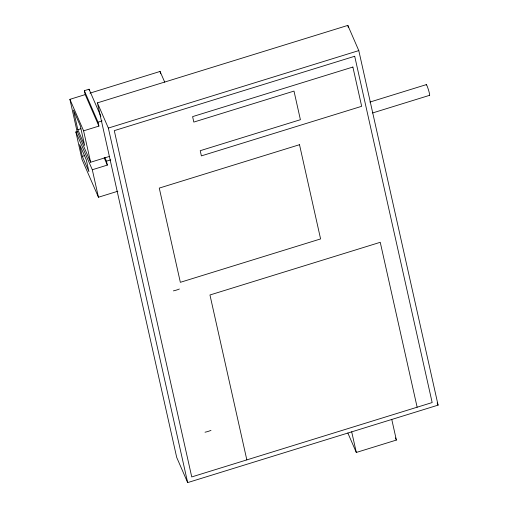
<?xml version="1.0" encoding="UTF-8"?>
<svg xmlns="http://www.w3.org/2000/svg" width="508" height="508" viewBox="0 0 508 508"><rect width="100%" height="100%" fill="white"/><g stroke="black" fill="none" stroke-linecap="round" stroke-linejoin="round"><path stroke-width="0.76" d="M85.217 94.602L69.907 99.339L83.598 130.829L98.908 126.098L85.217 94.602L84.334 90.678L89.065 89.218L100.889 116.415M89.941 93.142L160.064 71.45L164.732 82.188M97.403 102.87L347.84 25.4L358.794 50.597L438.093 405.13L187.655 482.6L176.701 457.403L97.403 102.87L108.356 128.067L187.655 482.6M84.334 90.678L98.031 122.168L102.083 120.917M77.832 129.705L84.677 145.453L80.283 125.819L73.438 110.077L77.832 129.705L80.835 128.778M117.85 191.23L98.45 197.231L82.017 159.442L75.87 131.953L77.375 131.489M108.356 128.067L358.794 50.597M82.283 156.337L88.932 171.628L86.297 159.849L79.648 144.558L82.283 156.337L84.43 155.677M69.907 99.339L76.93 130.746L90.627 162.243L109.569 156.381M104.87 157.537L106.451 161.176L110.744 159.849M75.87 131.953L92.304 169.748L107.334 165.1L106.451 161.176M369.907 102.076L426.256 84.646M372.542 112.973L429.641 95.307M347.859 433.026L356.311 452.457L396.38 440.061L391.751 419.379M437.153 402.971L438.093 405.13M395.44 437.902L396.38 440.061M104.172 157.829L107.334 165.1M347.84 25.4L348.361 27.724M417.138 407.206L380.251 242.303L209.956 294.983L246.837 459.886M351.682 431.775L356.311 452.457M160.064 71.45L160.579 73.749M98.031 122.168L98.908 126.098M89.065 89.218L89.357 90.526M83.598 130.829L90.627 162.243M92.304 169.748L98.45 197.231M426.218 84.982A5.613 0.527 72.8 0 1 428.32 89.395A5.613 0.527 72.8 0 1 429.489 95.275M210.991 430.359A21.063 13.595 -12.6 0 1 205.016 432.206M179.381 289.014A21.063 13.595 -12.6 0 1 173.399 290.862M354.705 56.267L114.287 130.639L191.745 476.929L432.162 402.558L354.705 56.267M352.882 67.043L192.602 116.624L193.821 122.079L293.999 91.091L300.399 119.704L200.222 150.692L201.384 155.886L361.664 106.305L352.882 67.043M299.51 144.704L159.271 188.087L180.346 282.315L320.592 238.931L299.51 144.704"/></g></svg>
